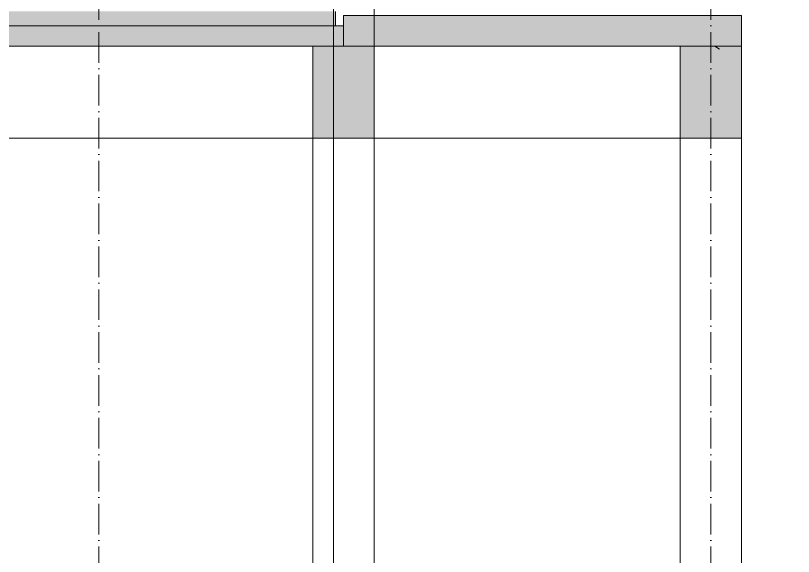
# Model space of a CAD drawing. Header units: millimetres. Extents: x -7075 to 54747, y -13937 to 93540.
# Drawn here: x 8042 to 11854, y 83900 to 86550 of the extents above; entities that cross this region are included whole.
import ezdxf

# ---------------------------------------------------------------- set-up
doc = ezdxf.new("R2010")
doc.units = ezdxf.units.MM
doc.linetypes.add('Grid Line', pattern=[4.2, 3, -0.6, 0, -0.6])
for name, color, linetype, lineweight in [('NET CAT', 3, 'Continuous', 5), ('NET CATConcrete', 3, 'Continuous', 5), ('NET-CAT', 3, 'Continuous', 15), ('NET-THAY', 2, 'Continuous', 9), ('TRUC', 225, 'Continuous', 5)]:
    doc.layers.add(name, color=color, linetype=linetype, lineweight=lineweight)

# ---------------------------------------------------------------- blocks, each defined once
blk = doc.blocks.new('M_Concrete-Rectangular-Column - C10a-1200 x 300mm-1090645-A-A')
at = {"layer": 'NET CAT', "color": 4}
for p, q in [((11299.9, 85950), (11299.9, 81300)), ((11599.9, 85950), (11599.9, 81835))]:
    blk.add_line(p, q, dxfattribs=at)
blk = doc.blocks.new('M_Concrete-Rectangular-Column - C10-1500 x 300mm-1090644-A-A')
at = {"layer": 'NET CAT', "color": 4}
blk.add_line((9499.9, 86400), (9499.9, 82362.8), dxfattribs=at)
blk = doc.blocks.new('ALC1807-ASCENT PLAZA-KET CAU 180524_rvt-1-A-A')
at = {"color": 4, "lineweight": 5}
for name in ['M_Concrete-Rectangular-Column - C10-1500 x 300mm-1090644-A-A', 'M_Concrete-Rectangular-Column - C10a-1200 x 300mm-1090645-A-A']:
    blk.add_blockref(name, (0, 0), dxfattribs=at)

msp = doc.modelspace()

# ---------------------------------------------------------------- hatches: boundary and pattern name
at = {"layer": 'NET CAT', "lineweight": 9}
h = msp.add_hatch(color=7, dxfattribs=at)
h.paths.add_polyline_path([(-0.1, 86400), (4399.9, 86400), (4399.9, 86550), (-0.1, 86550)], flags=0)
h.paths.add_polyline_path([(42599.9, 86400), (42599.9, 86550), (38999.9, 86550), (38999.9, 86400), (42299.9, 86400)], flags=0)
h.paths.add_polyline_path([(9649.9, 86400), (11599.9, 86400), (11599.9, 86550), (9649.9, 86550)], flags=0)
h.paths.add_polyline_path([(36906.2, 86400), (37399.9, 86400), (37399.9, 86550), (34649.9, 86550), (34649.9, 86400)], flags=0)
h.paths.add_polyline_path([(31299.9, 86400), (33004.9, 86400), (33004.9, 86550), (30999.9, 86550), (30999.9, 86400)], flags=0)
at = {"layer": 'NET CATConcrete'}
for points in [[(9799.9, 85950), (9799.9, 86400), (9499.9, 86400), (9499.9, 85950)], [(11299.9, 85950), (11599.9, 85950), (11599.9, 86400), (11299.9, 86400)]]:
    msp.add_hatch(color=256, dxfattribs=at).paths.add_polyline_path(points, flags=0)
h = msp.add_hatch(dxfattribs=at)
h.set_pattern_fill('FP_1', color=256, style=0, pattern_type=2)
h.set_pattern_definition([(50, (19236.3, 39800), (1457.472, -127.512), [152.4, -1676.4]), (355, (19236.3, 39800), (-281.94, 1528.454), [121.92, -1341.12]), (100.451, (19357.8, 39789.4), (1175.54, 1400.933), [129.52, -1424.72]), (46.184, (19236.3, 40206.4), (2168.63, -336.34), [228.6, -2514.6]), (96.636, (19417, 40178.4), (1899.22, 1979.42), [194.28, -2137.08]), (351.184, (19236.3, 40206.4), (1899.24, 1979.4), [182.88, -2011.68]), (21, (19439.5, 40104.8), (1212.915, -818.12), [152.4, -1676.4]), (326, (19439.5, 40104.8), (494.417, 1473.504), [121.92, -1341.12]), (71.451, (19540.6, 40036.6), (1707.337, 655.37), [129.52, -1424.72]), (37.5, (19236.3, 39800), (24.7094, 676.44), [67.056, -1257.808, 67.056, -1294.384, -1346.2]), (37.5, (19236.3, 39800), (24.7094, 676.44), [-2686.304, 67.056, -1279.144]), (7.5, (19236.3, 39800), (534.558, 801.444), [67.056, -709.168, 67.056, -1227.328, -513.08]), (7.5, (19236.3, 39800), (534.558, 801.444), [-2070.608, 67.056, -446.024]), (327.5, (18783.16, 39800), (1084.7275, -45.831), [67.056, -440.944, 67.056, -1517.904, -2103.12]), (327.5, (18783.16, 39800), (1084.7275, -45.831), [-2092.96, 67.056, -2036.064]), (317.5, (18580, 39800), (1185.035, 203.414), [67.056, -593.344, 67.056, -985.52, -1493.52]), (317.5, (18580, 39800), (1185.035, 203.414), [-1712.976, 67.056, -1426.464])])
h.paths.add_polyline_path([(11299.9, 85950), (11599.9, 85950), (11599.9, 86400), (11299.9, 86400)], flags=0)
at = {"layer": 'NET-THAY'}
for points in [[(9610, 86500), (9610, 86570), (4370, 86570), (4370, 86500), (8867.5, 86500)], [(9649.9, 86400), (9649.9, 86500), (4399.9, 86500), (4399.9, 86400), (8867.5, 86400)]]:
    msp.add_hatch(color=7, dxfattribs=at).paths.add_polyline_path(points, flags=0)

# ---------------------------------------------------------------- linework, layer by layer
at = {"layer": 'NET CAT', "lineweight": 13}
for p, q in [((11299.9, 86400), (11299.9, 85950)), ((11599.9, 85950), (11599.9, 86400)), ((11299.9, 85950), (11599.9, 85950))]:
    msp.add_line(p, q, dxfattribs=at)
at = {"layer": 'NET CATConcrete'}
msp.add_line((11599.9, 86400), (11299.9, 86400), dxfattribs=at)
at = {"layer": 'NET-CAT'}
for p, q in [((9799.9, 81250), (9799.9, 91850)), ((9599.9, 87121.4), (9599.9, 82175)), ((9610, 86500), (9610, 86570)), ((11599.9, 86550), (9649.9, 86550)), ((9649.9, 86550), (9649.9, 86400)), ((11599.9, 86400), (11599.9, 86550)), ((4370, 86500), (9610, 86500)), ((9649.9, 86500), (4399.9, 86500)), ((4399.9, 86400), (9649.9, 86400)), ((9649.9, 86400), (11299.9, 86400))]:
    msp.add_line(p, q, dxfattribs=at)
at = {"layer": 'NET-THAY'}
for p, q in [((11299.9, 86400), (11599.9, 86400)), ((4380, 85950), (11299.9, 85950))]:
    msp.add_line(p, q, dxfattribs=at)
at = {"layer": 'TRUC', "linetype": 'Grid Line', "ltscale": 50}
for p, q in [((8449.9, -10536.9), (8449.9, 93540.4)), ((11449.9, -10536.9), (11449.9, 93540.4))]:
    msp.add_line(p, q, dxfattribs=at)

# ---------------------------------------------------------------- block references
at = {"lineweight": 5}
msp.add_blockref('ALC1807-ASCENT PLAZA-KET CAU 180524_rvt-1-A-A', (0, 0), dxfattribs=at)

doc.saveas('drawing.dxf')
